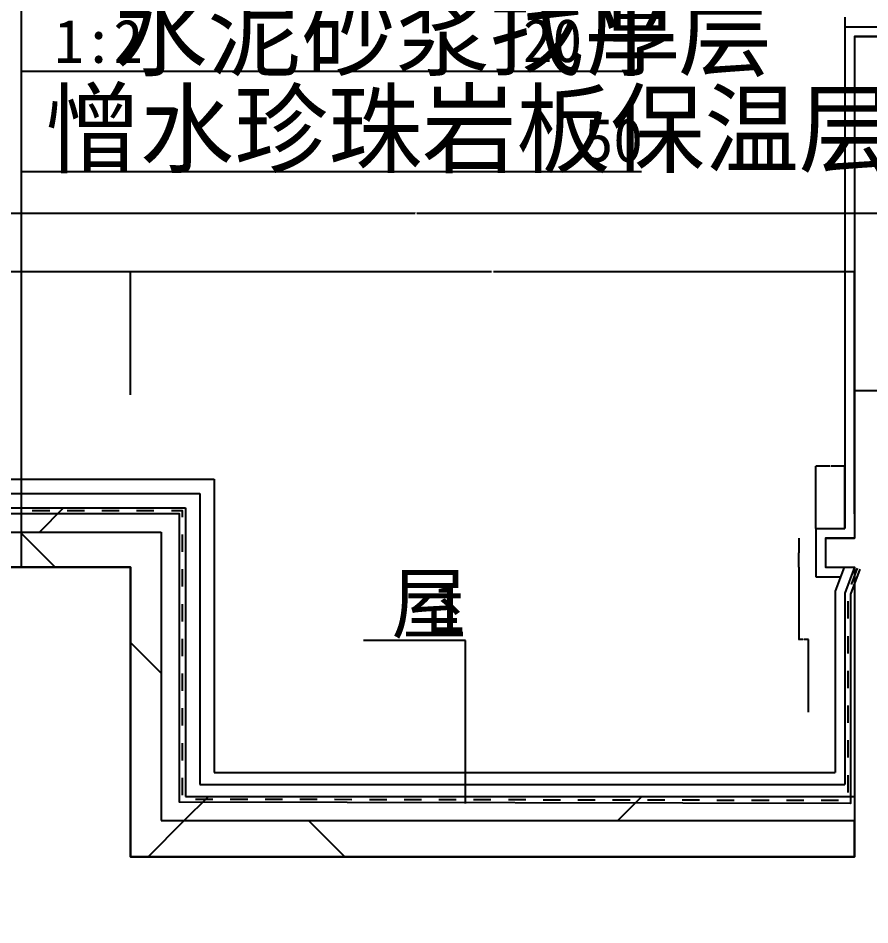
# Model space of a CAD drawing. Header units: metres. Extents: x -2 to 59071, y -2108 to 14272.
# Drawn here: x 53409 to 55174, y 10432 to 12311 of the extents above; entities that cross this region are included whole.
import ezdxf

# ---------------------------------------------------------------- set-up
doc = ezdxf.new("R2010")
doc.units = ezdxf.units.M
for name, color, linetype in [('DIM', 3, 'Continuous'), ('LAYER1', 254, 'Continuous'), ('PUB_DIM', 3, 'Continuous'), ('PUB_TEXT', 7, 'Continuous'), ('PUB_WALL', 255, 'Continuous'), ('SURFACE', 6, 'Continuous'), ('WALL', 255, 'Continuous')]:
    doc.layers.add(name, color=color, linetype=linetype)
doc.dimstyles.get("Standard").update_dxf_attribs({"dimtxt": 2.5, "dimasz": 2.5, "dimexe": 1.25, "dimexo": 0.625, "dimtad": 1, "dimcen": 2.5, "dimazin": 3, "dimtfac": 1, "dimtmove": 0, "dimatfit": 3})

# ---------------------------------------------------------------- blocks, each defined once
blk = doc.blocks.new('*D19')
for p, q in [((53641.96, 11530.87), (53641.96, 11786.05)), ((53642.21, 11786.05), (54389.96, 11786.05)), ((54393.96, 11786.05), (55141.71, 11786.05)), ((55141.96, 11530.87), (55141.96, 11786.05))]:
    blk.add_line(p, q)
at = {"layer": 'Defpoints'}
for p in [(53641.96, 11786.05), (53641.96, 11530.87), (55141.96, 11530.87)]:
    blk.add_point(p, dxfattribs=at)
at = {"layer": 'PUB_DIM', "insert": (54391.96, 11786.05), "char_height": 1, "attachment_point": 5}
blk.add_mtext('1500', dxfattribs=at)
blk = doc.blocks.new('*D20')
for p, q in [((53025.19, 11670.32), (53025.19, 11907.45)), ((53025.44, 11907.45), (54231.575, 11907.45)), ((54235.575, 11907.45), (55441.71, 11907.45)), ((55441.96, 11670.32), (55441.96, 11907.45))]:
    blk.add_line(p, q)
at = {"layer": 'Defpoints'}
for p in [(53025.19, 11907.45), (53025.19, 11670.32), (55441.96, 11670.32)]:
    blk.add_point(p, dxfattribs=at)
at = {"layer": 'PUB_DIM', "insert": (54233.575, 11907.45), "char_height": 1, "attachment_point": 5}
blk.add_mtext('2400', dxfattribs=at)
blk = doc.blocks.new('*D23')
for p, q in [((53025.19, 11530.87), (53025.19, 11786.05)), ((53025.44, 11786.05), (53332.075, 11786.05)), ((53335.075, 11786.05), (53641.71, 11786.05)), ((53641.96, 11530.87), (53641.96, 11786.05))]:
    blk.add_line(p, q)
at = {"layer": 'Defpoints'}
for p in [(53025.19, 11786.05), (53025.19, 11530.87), (53641.96, 11530.87)]:
    blk.add_point(p, dxfattribs=at)
at = {"layer": 'PUB_DIM', "insert": (53333.575, 11786.05), "char_height": 1, "attachment_point": 5}
blk.add_mtext('600', dxfattribs=at)
blk = doc.blocks.new('*D38')
for p, q in [((55141.96, 11284.38), (55141.96, 11539.55)), ((55142.21, 11539.55), (55290.46, 11539.55)), ((55293.46, 11539.55), (55441.71, 11539.55)), ((55441.96, 11284.38), (55441.96, 11539.55))]:
    blk.add_line(p, q)
at = {"layer": 'Defpoints'}
for p in [(55141.96, 11539.55), (55141.96, 11284.38), (55441.96, 11284.38)]:
    blk.add_point(p, dxfattribs=at)
at = {"layer": 'PUB_DIM', "insert": (55291.96, 11539.55), "char_height": 1, "attachment_point": 5}
blk.add_mtext('300', dxfattribs=at)
blk = doc.blocks.new('*D39')
for p, q in [((55026.51, 11173.39), (55026.51, 11023.39)), ((55035.51, 11023.39), (55026.26, 11023.39)), ((55046.76, 11023.39), (55037.51, 11023.39)), ((55046.51, 10873.39), (55046.51, 11023.39))]:
    blk.add_line(p, q)
at = {"layer": 'Defpoints'}
for p in [(55026.51, 11173.39), (55046.51, 11023.39), (55046.51, 10873.39)]:
    blk.add_point(p, dxfattribs=at)
at = {"layer": 'PUB_DIM', "insert": (55036.51, 11023.39), "char_height": 1, "attachment_point": 5}
blk.add_mtext('20', dxfattribs=at)
blk = doc.blocks.new('*D40')
for p, q in [((55090.96, 11382.82), (55061.71, 11382.82)), ((55061.96, 11253.39), (55061.96, 11382.82)), ((55122.21, 11382.82), (55092.96, 11382.82)), ((55121.96, 11253.39), (55121.96, 11382.82))]:
    blk.add_line(p, q)
at = {"layer": 'Defpoints'}
for p in [(55121.96, 11382.82), (55061.96, 11253.39), (55121.96, 11253.39)]:
    blk.add_point(p, dxfattribs=at)
at = {"layer": 'PUB_DIM', "insert": (55091.96, 11382.82), "char_height": 1, "attachment_point": 5}
blk.add_mtext('60', dxfattribs=at)
blk = doc.blocks.new('*D41')
for p, q in [((55026.51, 11233.39), (55026.51, 11203.39)), ((55026.26, 11203.39), (55026.01, 11203.39)), ((55026.51, 11173.39), (55026.51, 11203.39)), ((55026.51, 11203.39), (55026.51, 11203.39)), ((55026.76, 11203.39), (55027.01, 11203.39))]:
    blk.add_line(p, q)
at = {"layer": 'Defpoints'}
for p in [(55026.51, 11233.39), (55026.51, 11203.39), (55026.51, 11173.39)]:
    blk.add_point(p, dxfattribs=at)
at = {"layer": 'PUB_DIM', "insert": (55026.51, 11204.515), "char_height": 1, "attachment_point": 5}
blk.add_mtext('0', dxfattribs=at)

msp = doc.modelspace()

# ---------------------------------------------------------------- hatches: boundary and pattern name
at = {"layer": 'PUB_TEXT'}
h = msp.add_hatch(dxfattribs=at)
h.set_pattern_fill('AN31C', scale=1000)
h.set_pattern_definition([(45, (0, 0), (-2245.06, 2245.06), [])])
h.paths.add_polyline_path([(53641.96, 10573.39), (53641.96, 10773.39), (53641.96, 10823.39), (53641.96, 11173.39), (52441.96, 11173.39), (52441.96, 10823.39), (52441.96, 10773.39), (52441.96, 10573.39), (51356.56, 10573.39), (51356.56, 10393.39), (52441.96, 10393.39), (52441.96, 9464.53), (53641.96, 9464.53), (53641.96, 10393.39), (55041.96, 10393.39), (55041.96, 9823.39), (55341.96, 9823.39), (55341.96, 10573.39), (55441.96, 10573.39), (55441.96, 11773.39), (55291.96, 11773.39), (55291.96, 12193.39), (55341.96, 12193.39), (55341.96, 12273.39), (55141.96, 12273.39), (55141.96, 11233.39), (55081.96, 11233.39), (55081.96, 11173.39), (55141.96, 11173.39), (55141.96, 10698.34), (55141.96, 10648.34), (55141.96, 10573.39)])
h = msp.add_hatch(dxfattribs=at)
h.set_pattern_fill('AN32C', scale=200)
h.set_pattern_definition([(45, (0, 0), (-449.013, 449.013), [])])
h.paths.add_polyline_path([(53755.74, 10698.34), (53755.74, 11296.21), (53416, 11296.21), (53416, 11246.21), (53705.74, 11246.21), (53705.74, 10648.34), (55141.96, 10648.34), (55141.96, 10698.34)])
h.paths.add_polyline_path([(53416, 11246.21), (53416, 11296.21), (53041.96, 11296.21), (53041.96, 11246.21)])
h.paths.add_polyline_path([(53041.96, 11246.21), (53041.96, 11296.21), (52314.76, 11296.21), (52314.76, 10716.21), (51356.56, 10716.21), (51356.56, 10666.21), (52364.76, 10666.21), (52364.76, 11246.21)])
h = msp.add_hatch(dxfattribs=at)
h.set_pattern_fill('ANSI37', scale=400)
h.paths.add_polyline_path([(53641.96, 11173.39), (53641.96, 10823.39), (53641.96, 10773.39), (53641.96, 10573.39), (55141.96, 10573.39), (55141.96, 10648.34), (53705.74, 10648.34), (53705.74, 11246.21), (53416, 11246.21), (53416, 11173.39)])
h.paths.add_polyline_path([(53041.96, 11246.21), (53041.96, 11173.39), (53416, 11173.39), (53416, 11246.21)])
h.paths.add_polyline_path([(52364.76, 11246.21), (52364.76, 10666.21), (51356.56, 10666.21), (51356.56, 10573.39), (52441.96, 10573.39), (52441.96, 10773.39), (52441.96, 10823.39), (52441.96, 11173.39), (53041.96, 11173.39), (53041.96, 11246.21)])

# ---------------------------------------------------------------- linework, layer by layer
at = {"layer": 'DIM'}
for p, q in [((54700.46, 12200.49), (53416, 12200.49)), ((54700.46, 11992.49), (53416, 11992.49))]:
    msp.add_line(p, q, dxfattribs=at)
msp.add_lwpolyline([(53416, 11171.52), (53416, 12824.49), (54712, 12824.49)], dxfattribs=at)
at = {"layer": 'LAYER1'}
for p, q in [((55121.96, 12313.39), (55121.96, 11253.39)), ((55121.96, 12293.39), (55361.96, 12293.39)), ((55061.96, 11253.39), (55121.96, 11253.39)), ((55061.96, 11253.39), (55061.96, 11153.39)), ((55120.6, 11173.39), (55101.96, 11123.56)), ((55061.96, 11153.39), (55113.12, 11153.39)), ((55101.96, 11123.56), (55101.96, 10748.34)), ((53815.74, 10748.34), (55101.96, 10748.34))]:
    msp.add_line(p, q, dxfattribs=at)
at = {"layer": 'PUB_DIM'}
for p, q in [((54336.15, 11021.34), (54124.58, 11021.34)), ((54336.15, 10683.67), (54336.15, 11021.34))]:
    msp.add_line(p, q, dxfattribs=at)
at = {"layer": 'PUB_WALL'}
msp.add_lwpolyline([(52441.96, 9464.53), (53641.96, 9464.53), (53641.96, 10393.39), (55041.96, 10393.39), (55041.96, 10393.39), (55041.96, 9823.39), (55341.96, 9823.39), (55341.96, 10573.39), (55441.96, 10573.39), (55441.96, 11773.39), (55291.96, 11773.39), (55291.96, 12193.39), (55341.96, 12193.39), (55341.96, 12273.39), (55141.96, 12273.39), (55141.96, 11233.39), (55081.96, 11233.39), (55081.96, 11173.39), (55141.96, 11173.39), (55141.96, 10573.39), (53641.96, 10573.39), (53641.96, 11173.39), (52441.96, 11173.39)], dxfattribs=at)
at = {"layer": 'SURFACE'}
for points in [[(55153.19, 11169.19), (55133.96, 11117.77), (55133.96, 10683.88), (53743.74, 10686.36), (53743.74, 11284.21), (52326.76, 11284.21), (52326.76, 10704.21), (51356.56, 10704.21)], [(53474.76, 11290.21), (53438.76, 11290.21)], [(53546.76, 11290.21), (53510.76, 11290.21)], [(53618.76, 11290.21), (53582.76, 11290.21)], [(53690.76, 11290.21), (53654.76, 11290.21)], [(53749.74, 11277.19), (53749.74, 11290.21), (53726.76, 11290.21)], [(53749.74, 11205.19), (53749.74, 11241.19)], [(53749.74, 11133.19), (53749.74, 11169.19)], [(55147.57, 11171.29), (55134.96, 11137.57)], [(53749.74, 11061.19), (53749.74, 11097.19)], [(55127.96, 11102.84), (55127.96, 11066.84)], [(55127.96, 11030.84), (55127.96, 10994.84)], [(53749.74, 10989.19), (53749.74, 11025.19)], [(55127.96, 10958.84), (55127.96, 10922.84)], [(53749.74, 10917.19), (53749.74, 10953.19)], [(53749.74, 10845.19), (53749.74, 10881.19)], [(55127.96, 10886.84), (55127.96, 10850.84)], [(53749.74, 10773.19), (53749.74, 10809.19)], [(55127.96, 10814.84), (55127.96, 10778.84)], [(53749.74, 10701.19), (53749.74, 10737.19)], [(55127.96, 10742.84), (55127.96, 10706.84)], [(53812.91, 10692.24), (53776.91, 10692.3)], [(53884.91, 10692.11), (53848.91, 10692.17)], [(53956.91, 10691.98), (53920.91, 10692.05)], [(54028.91, 10691.85), (53992.91, 10691.92)], [(54100.91, 10691.72), (54064.91, 10691.79)], [(54172.91, 10691.6), (54136.91, 10691.66)], [(54244.91, 10691.47), (54208.91, 10691.53)], [(54316.91, 10691.34), (54280.91, 10691.4)], [(54388.91, 10691.21), (54352.91, 10691.27)], [(54460.91, 10691.08), (54424.91, 10691.15)], [(54532.9, 10690.95), (54496.91, 10691.02)], [(54604.9, 10690.82), (54568.9, 10690.89)], [(54676.9, 10690.7), (54640.9, 10690.76)], [(54748.9, 10690.57), (54712.9, 10690.63)], [(54820.9, 10690.44), (54784.9, 10690.5)], [(54892.9, 10690.31), (54856.9, 10690.38)], [(54964.9, 10690.18), (54928.9, 10690.25)], [(55036.9, 10690.05), (55000.9, 10690.12)], [(55108.9, 10689.93), (55072.9, 10689.99)]]:
    msp.add_lwpolyline(points, dxfattribs=at)
at = {"layer": 'WALL'}
for p, q in [((55141.96, 12273.39), (55141.96, 11233.39)), ((55141.96, 12273.39), (55341.96, 12273.39)), ((52254.76, 11356.21), (53815.74, 11356.21)), ((53815.74, 11356.21), (53815.74, 10748.34)), ((52284.76, 11326.21), (53785.74, 11326.21)), ((53785.74, 11326.21), (53785.74, 10723.34)), ((52314.76, 11296.21), (53755.74, 11296.21)), ((53755.74, 11296.21), (53755.74, 10698.34)), ((52364.76, 11246.21), (53705.74, 11246.21)), ((53705.74, 11246.21), (53705.74, 10648.34)), ((55081.96, 11233.39), (55081.96, 11173.39)), ((55081.96, 11233.39), (55141.96, 11233.39)), ((52441.96, 11173.39), (53641.96, 11173.39)), ((53641.96, 11173.39), (53641.96, 10823.39)), ((55081.96, 11173.39), (55141.96, 11173.39)), ((55141.96, 11173.39), (55121.96, 11119.94)), ((55141.96, 11173.39), (55141.96, 10698.34)), ((55121.96, 11119.94), (55121.96, 10723.34)), ((53641.96, 10823.39), (53641.96, 10773.39)), ((53641.96, 10773.39), (53641.96, 10573.39)), ((53785.74, 10723.34), (55121.96, 10723.34)), ((53755.74, 10698.34), (55141.96, 10698.34)), ((55141.96, 10698.34), (55141.96, 10648.34)), ((53705.74, 10648.34), (55141.96, 10648.34)), ((55141.96, 10573.39), (55141.96, 10648.34)), ((53641.96, 10573.39), (55141.96, 10573.39))]:
    msp.add_line(p, q, dxfattribs=at)

# ---------------------------------------------------------------- texts
at = {"layer": 'DIM'}
for s, height, p in [('水泥砂浆找平层', 150, (53606.63, 12207.3)), ('厚', 150, (54585.5, 12207.3)), ('1:2', 90, (53484.28, 12218.54)), ('20', 90, (54455.24, 12220.13)), ('憎水珍珠岩板保温层   厚', 150, (53466.48, 12006.68)), ('50', 90, (54581.15, 12013.68))]:
    msp.add_text(s, height=height, dxfattribs=at).set_placement(p)
at = {"layer": 'PUB_TEXT'}
for s, height, p in [('屋', 120, (54182.89, 11038.39)), ('1', 100, (54267.81, 11038.39))]:
    msp.add_text(s, height=height, dxfattribs=at).set_placement(p)

# ---------------------------------------------------------------- dimensions: what is measured, and where the dimension line sits
at = {"layer": 'PUB_DIM'}
for base, p1, p2, text, picture, middle in [((53025.19, 11907.45), (53025.19, 11670.32), (55441.96, 11670.32), '2400', '*D20', (54233.575, 11907.45)), ((53025.19, 11786.05), (53025.19, 11530.87), (53641.96, 11530.87), '600', '*D23', (53333.575, 11786.05))]:
    dim = msp.add_linear_dim(base=base, p1=p1, p2=p2, text=text, dimstyle='Standard', dxfattribs=at)
    dim.commit()
    dim.dimension.update_dxf_attribs({"geometry": picture, "text_midpoint": middle})
for base, p1, p2, picture, middle in [((53641.96, 11786.05), (53641.96, 11530.87), (55141.96, 11530.87), '*D19', (54391.96, 11786.05)), ((55141.96, 11539.55), (55141.96, 11284.38), (55441.96, 11284.38), '*D38', (55291.96, 11539.55)), ((55121.96, 11382.82), (55121.96, 11253.39), (55061.96, 11253.39), '*D40', (55091.96, 11382.82)), ((55026.51, 11203.39), (55026.51, 11173.39), (55026.51, 11233.39), '*D41', (55026.51, 11204.515)), ((55046.51, 11023.39), (55046.51, 10873.39), (55026.51, 11173.39), '*D39', (55036.51, 11023.39))]:
    dim = msp.add_linear_dim(base=base, p1=p1, p2=p2, dimstyle='Standard', dxfattribs=at)
    dim.commit()
    dim.dimension.update_dxf_attribs({"geometry": picture, "text_midpoint": middle})

doc.saveas('drawing.dxf')
